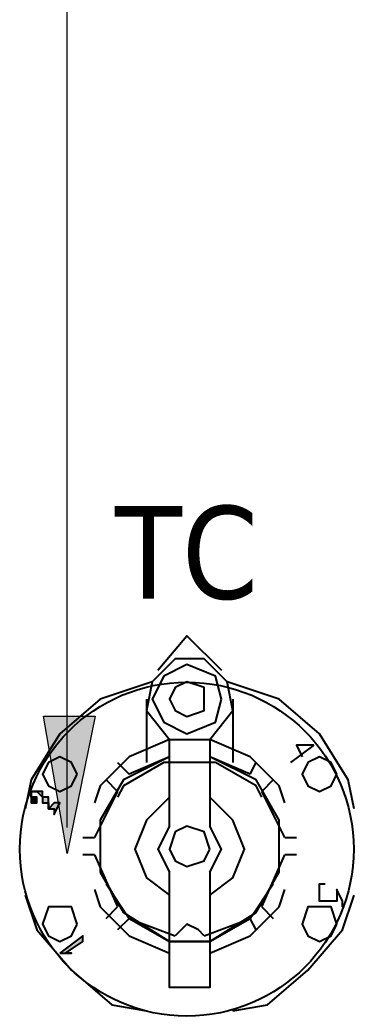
# Model space of a CAD drawing. Header units: millimetres. Extents: x 183355 to 194386, y -190559 to -183233.
# Drawn here: x 185527.4 to 185617.5, y -184482 to -184213.4 of the extents above; entities that cross this region are included whole.
import ezdxf

# ---------------------------------------------------------------- set-up
doc = ezdxf.new("R2010")
doc.units = ezdxf.units.MM
doc.header["$LTSCALE"] = 13
doc.layers.add('标注、文本', color=3, linetype='Continuous', lineweight=25)
doc.layers.add('铁心', color=3, linetype='Continuous', lineweight=0)
doc.layers.add('粗实线', color=4, linetype='Continuous')
doc.styles.add('Tahoma$001', font='tahoma.ttf', dxfattribs={"height": 2.159784})

# ---------------------------------------------------------------- blocks, each defined once
blk = doc.blocks.new('A$C0AD52951')
at = {"layer": '粗实线'}
h = blk.add_hatch(color=256, dxfattribs=at)
h.dxf.hatch_style = 2
h.paths.add_polyline_path([(2.19, 41.7), (1.1, 41.7), (2.19, 41.7), (3.29, 40.6), (3.29, 39.5), (4.39, 39.5), (4.39, 38.4), (5.49, 38.4), (5.49, 37.31), (6.58, 39.5), (5.49, 39.5), (4.39, 38.4), (4.39, 39.5), (4.39, 40.6), (3.29, 40.6), (3.29, 41.7)])
h = blk.add_hatch(color=256, dxfattribs=at)
h.dxf.hatch_style = 2
h.paths.add_polyline_path([(1.1, 41.7), (1.1, 40.6), (1.1, 39.5), (2.19, 39.5), (2.19, 40.6), (1.1, 40.6), (1.1, 41.7), (2.19, 41.7)])
h = blk.add_hatch(color=256, dxfattribs=at)
h.dxf.hatch_style = 2
h.paths.add_polyline_path([(6.58, 10.97), (7.68, 10.97), (10.97, 13.17), (10.97, 14.26)])
for points in [[(25.24, 64.74), (30.72, 71.32), (37.31, 64.74)], [(35.11, 51.57), (39.5, 57.06), (38.4, 62.54), (34.02, 66.93), (28.53, 66.93), (24.14, 62.54), (23.04, 57.06), (27.43, 51.57)], [(24.14, 62.54), (14.26, 59.25), (6.58, 52.67), (1.1, 43.89), (0, 38.4)], [(62.54, 38.4), (61.45, 43.89), (55.96, 52.67), (48.28, 59.25), (38.4, 62.54)], [(23.04, 59.25), (23.04, 47.18)], [(39.5, 59.25), (39.5, 47.18)], [(27.43, 51.57), (19.75, 48.28), (14.26, 42.79), (13.17, 39.5)], [(27.43, 35.11), (27.43, 51.57), (35.11, 51.57), (35.11, 35.11)], [(49.38, 39.5), (48.28, 42.79), (42.79, 48.28), (35.11, 51.57)], [(54.86, 50.47), (50.47, 47.18)], [(54.86, 50.47), (51.57, 50.47), (52.67, 48.28)], [(27.43, 48.28), (18.65, 43.89), (14.26, 36.21), (14.26, 26.33), (18.65, 18.65), (27.43, 13.17), (35.11, 13.17), (35.11, 4.39), (27.43, 4.39), (27.43, 13.17)], [(35.11, 13.17), (43.89, 18.65), (48.28, 26.33), (48.28, 36.21), (43.89, 43.89), (35.11, 48.28)], [(44.99, 40.6), (43.89, 42.79), (36.21, 47.18), (26.33, 47.18), (18.65, 42.79), (17.56, 40.6)], [(27.43, 40.6), (23.04, 36.21), (20.85, 30.72), (23.04, 25.24), (27.43, 21.95)], [(35.11, 21.95), (39.5, 25.24), (41.7, 30.72), (39.5, 36.21), (35.11, 40.6)], [(27.43, 35.11), (25.24, 30.72), (27.43, 26.33)], [(35.11, 26.33), (37.31, 30.72), (35.11, 35.11)], [(35.11, 26.33), (35.11, 13.17), (27.43, 13.17), (27.43, 26.33)], [(13.17, 23.04), (14.26, 19.75), (19.75, 14.26), (27.43, 10.97)], [(15.36, 24.14), (19.75, 17.56), (28.53, 14.26)], [(34.02, 14.26), (42.79, 17.56), (47.18, 24.14)], [(35.11, 10.97), (42.79, 14.26), (48.28, 19.75), (49.38, 23.04)], [(60.35, 19.75), (60.35, 20.85), (59.25, 23.04), (59.25, 21.95), (59.25, 20.85), (58.16, 20.85), (57.06, 20.85), (55.96, 20.85), (55.96, 21.95), (55.96, 23.04), (55.96, 24.14), (57.06, 24.14)], [(0, 21.95), (2.19, 15.36), (8.78, 7.68), (16.46, 1.1), (23.04, 0)], [(39.5, 0), (46.09, 1.1), (53.77, 7.68), (60.35, 15.36), (62.54, 21.95)], [(34.02, 14.26), (32.92, 15.36), (30.72, 16.46), (29.63, 15.36), (28.53, 14.26)], [(34.02, 14.26), (32.92, 15.36), (30.72, 16.46), (29.63, 15.36), (28.53, 14.26)]]:
    blk.add_lwpolyline(points, dxfattribs=at)
for points in [[(37.31, 59.25), (36.21, 63.64), (30.72, 65.84), (26.33, 63.64), (24.14, 59.25), (26.33, 54.86), (30.72, 52.67), (36.21, 54.86)], [(34.02, 59.25), (34.02, 61.45), (30.72, 62.54), (28.53, 61.45), (27.43, 59.25), (28.53, 57.06), (30.72, 55.96), (34.02, 57.06)], [(9.88, 44.99), (8.78, 47.18), (6.58, 48.28), (4.39, 47.18), (3.29, 44.99), (4.39, 42.79), (6.58, 41.7), (8.78, 42.79)], [(59.25, 44.99), (58.16, 47.18), (55.96, 48.28), (53.77, 47.18), (52.67, 44.99), (53.77, 42.79), (55.96, 41.7), (58.16, 42.79)], [(2.19, 41.7), (1.1, 41.7), (2.19, 41.7), (3.29, 40.6), (3.29, 39.5), (4.39, 39.5), (4.39, 38.4), (5.49, 38.4), (5.49, 37.31), (6.58, 39.5), (5.49, 39.5), (4.39, 38.4), (4.39, 39.5), (4.39, 40.6), (3.29, 40.6), (3.29, 41.7)], [(1.1, 41.7), (1.1, 40.6), (1.1, 39.5), (2.19, 39.5), (2.19, 40.6), (1.1, 40.6), (1.1, 41.7), (2.19, 41.7)], [(35.11, 30.72), (34.02, 34.02), (30.72, 35.11), (28.53, 34.02), (27.43, 30.72), (28.53, 28.53), (30.72, 27.43), (34.02, 28.53)], [(9.88, 16.46), (8.78, 19.75), (6.58, 19.75), (4.39, 19.75), (3.29, 16.46), (4.39, 14.26), (6.58, 13.17), (8.78, 14.26)], [(59.25, 16.46), (58.16, 19.75), (55.96, 19.75), (53.77, 19.75), (52.67, 16.46), (53.77, 14.26), (55.96, 13.17), (58.16, 14.26)], [(6.58, 10.97), (7.68, 10.97), (10.97, 13.17), (10.97, 14.26)], [(7.68, 10.97), (8.78, 10.97)]]:
    blk.add_lwpolyline(points, close=True, dxfattribs=at)
for points in [[(27.43, 48.28), (27.43, 48.28), (19.75, 44.99), (19.75, 44.99)], [(42.79, 44.99), (42.79, 44.99), (35.11, 48.28), (35.11, 48.28)], [(17.56, 47.18), (17.56, 47.18), (19.75, 44.99), (19.75, 44.99)], [(42.79, 44.99), (42.79, 44.99), (43.89, 47.18), (43.89, 47.18)], [(17.56, 41.7), (17.56, 41.7), (15.36, 43.89), (15.36, 43.89)], [(47.18, 43.89), (47.18, 43.89), (44.99, 41.7), (44.99, 41.7)], [(17.56, 41.7), (17.56, 41.7), (13.17, 32.92), (13.17, 32.92)], [(49.38, 32.92), (49.38, 32.92), (44.99, 41.7), (44.99, 41.7)], [(10.97, 32.92), (10.97, 32.92), (13.17, 32.92), (13.17, 32.92)], [(49.38, 32.92), (49.38, 32.92), (51.57, 32.92), (51.57, 32.92)], [(13.17, 29.63), (13.17, 29.63), (10.97, 29.63), (10.97, 29.63)], [(13.17, 29.63), (13.17, 29.63), (17.56, 19.75), (17.56, 19.75)], [(44.99, 19.75), (44.99, 19.75), (49.38, 29.63), (49.38, 29.63)], [(51.57, 29.63), (51.57, 29.63), (49.38, 29.63), (49.38, 29.63)], [(15.36, 17.56), (15.36, 17.56), (17.56, 19.75), (17.56, 19.75)], [(44.99, 19.75), (44.99, 19.75), (47.18, 17.56), (47.18, 17.56)], [(19.75, 17.56), (19.75, 17.56), (17.56, 15.36), (17.56, 15.36)], [(19.75, 17.56), (19.75, 17.56), (27.43, 13.17), (27.43, 13.17)], [(35.11, 13.17), (35.11, 13.17), (42.79, 17.56), (42.79, 17.56)], [(43.89, 15.36), (43.89, 15.36), (42.79, 17.56), (42.79, 17.56)]]:
    blk.add_open_spline(points, degree=3, dxfattribs=at)

msp = doc.modelspace()

# ---------------------------------------------------------------- hatches: boundary and pattern name
at = {"layer": '铁心'}
for points in [[(185547.613, -184401.121), (185533.759, -184401.121), (185540.084, -184438.167)], [(185533.759, -184401.121), (185540.084, -184438.167), (185547.613, -184401.121)]]:
    msp.add_hatch(color=256, dxfattribs=at).paths.add_polyline_path(points)

# ---------------------------------------------------------------- linework, layer by layer
at = {"layer": '标注、文本'}
msp.add_circle((185572.362, -184436.969), 45, dxfattribs=at)
at = {"layer": '铁心'}
msp.add_lwpolyline([(185540.084, -184431.121), (185540.084, -183773.326), (185540.084, -183773.326)], dxfattribs=at)
msp.add_lwpolyline([(185547.613, -184401.121), (185540.084, -184438.167), (185533.759, -184401.121)], close=True, dxfattribs=at)

# ---------------------------------------------------------------- block references
at = {"layer": '标注、文本', "xscale": 1.417499999981374, "yscale": 1.417500000010477, "zscale": 1.4175}
msp.add_blockref('A$C0AD52951', (185528.811, -184480.52), dxfattribs=at)

# ---------------------------------------------------------------- texts
at = {"layer": '标注、文本', "style": 'Tahoma$001'}
msp.add_text('TC', height=25, dxfattribs=at).set_placement((185553.016, -184369.454))

doc.saveas('drawing.dxf')
